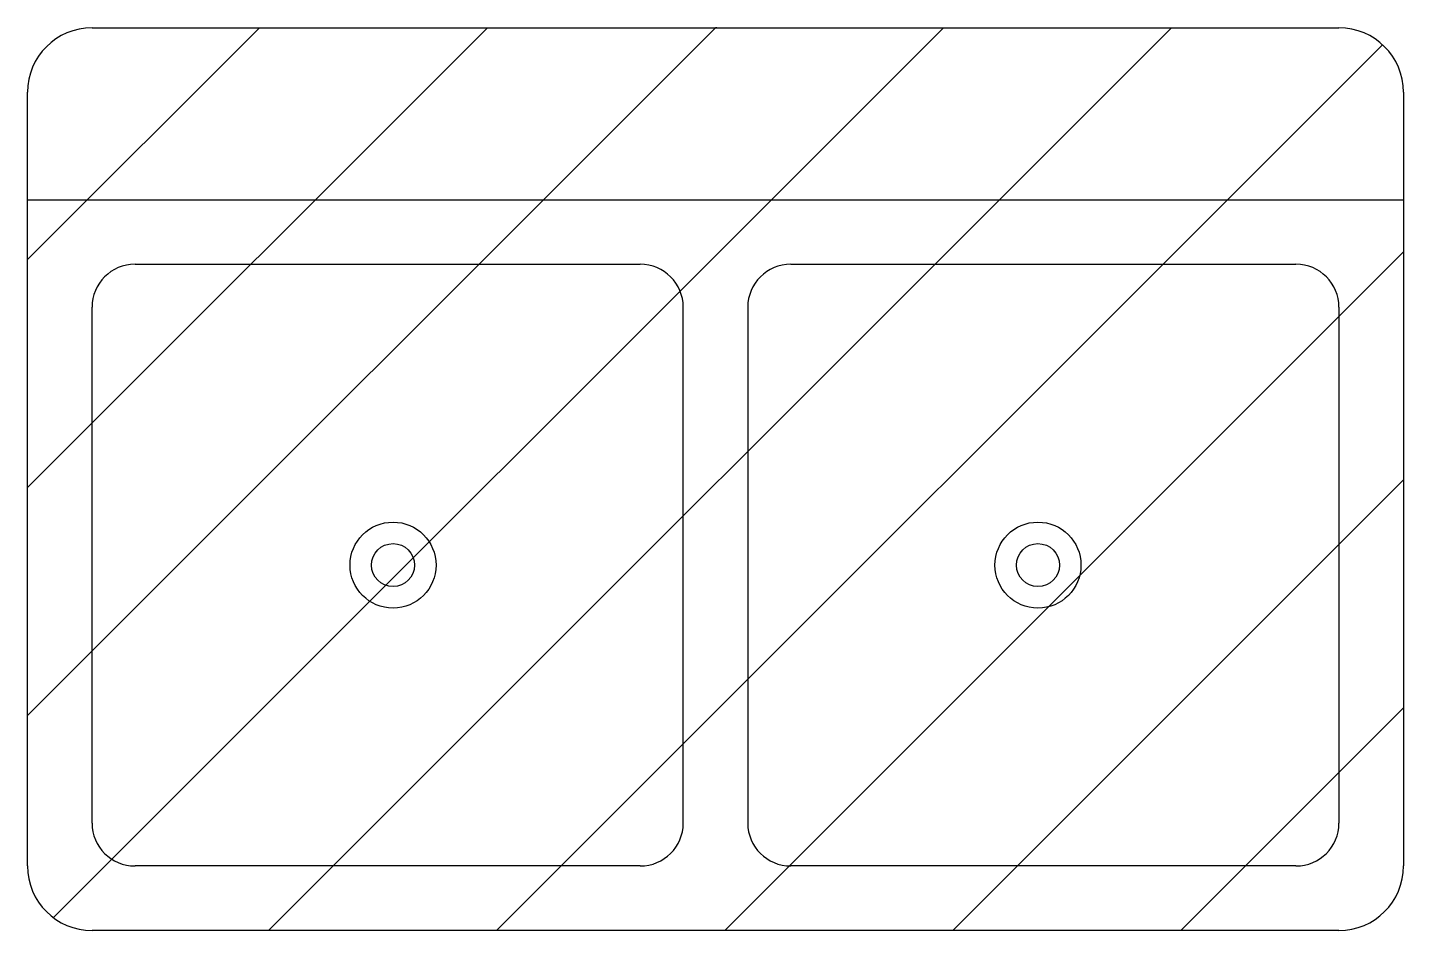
# Model space of a CAD drawing. Extents: x -16 to 16, y -21 to 0.
import ezdxf

# ---------------------------------------------------------------- set-up
doc = ezdxf.new("R2010")
doc.units = 0
doc.header["$MEASUREMENT"] = 0
doc.styles.add('ATTR', font='romans.shx', dxfattribs={"width": 0.8, "height": 1.2})

msp = doc.modelspace()

# ---------------------------------------------------------------- hatches: boundary and pattern name
h = msp.add_hatch()
h.set_pattern_fill('ANSI31', color=256, scale=30, style=0)
edge = h.paths.add_edge_path()
edge.add_line((16, -1.5), (16, -19.5))
edge.add_arc((14.5, -19.5), 1.5, -90, 0, ccw=False)
edge.add_line((14.5, -21), (-14.5, -21))
edge.add_arc((-14.5, -19.5), 1.5, 180, 270, ccw=False)
edge.add_line((-16, -19.5), (-16, -1.5))
edge.add_arc((-14.5, -1.5), 1.5, 90, 180, ccw=False)
edge.add_line((-14.5, 0), (14.5, 0))
edge.add_arc((14.5, -1.5), 1.5, 0, 90, ccw=False)

# ---------------------------------------------------------------- linework, layer by layer
for p, q in [((-16, -4), (16, -4)), ((-0.75, -18.5), (-0.75, -6.5)), ((0.75, -6.5), (0.75, -18.5))]:
    msp.add_line(p, q)
for points in [[(-14.5, 0), (14.5, 0)], [(-16, -19.5), (-16, -1.5)], [(16, -1.5), (16, -19.5)], [(-13.5, -5.5), (-1.75, -5.5)], [(1.75, -5.5), (13.5, -5.5)], [(-14.5, -18.5), (-14.5, -6.5)], [(14.5, -6.5), (14.5, -18.5)], [(-1.75, -19.5), (-13.5, -19.5)], [(13.5, -19.5), (1.75, -19.5)], [(14.5, -21), (-14.5, -21)]]:
    msp.add_lwpolyline(points)
for centre, radius in [((-7.5, -12.5), 1), ((7.5, -12.5), 1), ((-7.5, -12.5), 0.5), ((7.5, -12.5), 0.5)]:
    msp.add_circle(centre, radius)
for centre, radius, start, end in [((-14.5, -1.5), 1.5, 90, 180), ((14.5, -1.5), 1.5, 0, 90), ((-13.5, -6.5), 1, 90, 180), ((-1.75, -6.5), 1, 0, 90), ((1.75, -6.5), 1, 90, 180), ((13.5, -6.5), 1, 0, 90), ((-13.5, -18.5), 1, 180, 270), ((-1.75, -18.5), 1, 270, 0), ((1.75, -18.5), 1, 180, 270), ((13.5, -18.5), 1, 270, 0), ((-14.5, -19.5), 1.5, 180, 270), ((14.5, -19.5), 1.5, 270, 0)]:
    msp.add_arc(centre, radius, start, end)

# ---------------------------------------------------------------- texts
at = {"style": 'ATTR', "width": 0.8, "flags": 9}
msp.add_attdef('ESTCODE', (0, 0), '', height=0.0064, dxfattribs=at)

doc.saveas('drawing.dxf')
